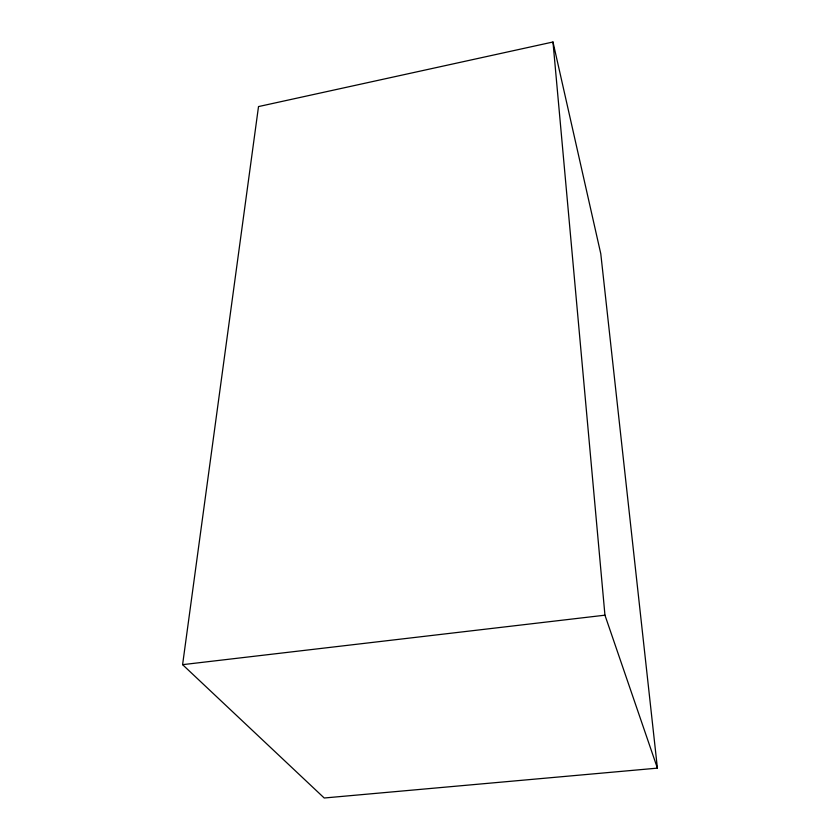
<?xml version="1.0" encoding="UTF-8"?>
<svg xmlns="http://www.w3.org/2000/svg" width="840" height="840" viewBox="0 0 840 840"><rect width="100%" height="100%" fill="white"/><g stroke="black" fill="none" stroke-linecap="round" stroke-linejoin="round"><path stroke-width="1.26" d="M182.595 664.661L258.51 106.575L552.982 42L600.779 253.743L657.405 768.138L324.219 798L182.595 664.661L604.947 615.184L657.405 768.138M552.982 42L604.947 615.184"/></g></svg>
